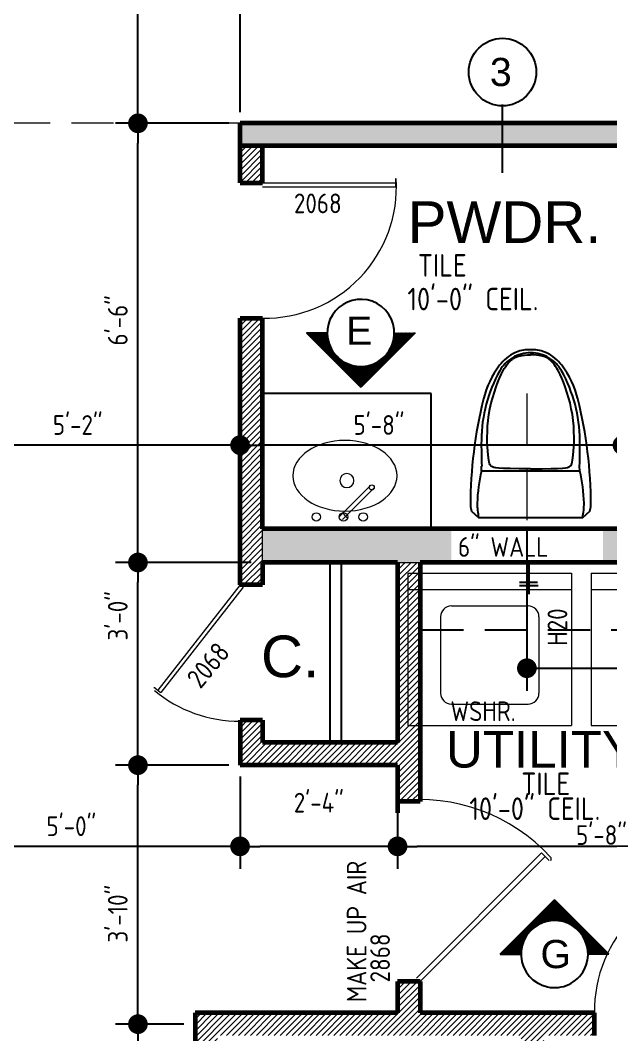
# Model space of a CAD drawing. Header units: feet. Extents: x 57903 to 63568, y -124112 to -112262.
# Drawn here: x 63110.2 to 63215.2, y -123624.6 to -123444.4 of the extents above; entities that cross this region are included whole.
import ezdxf

# ---------------------------------------------------------------- set-up
doc = ezdxf.new("R2010")
doc.units = ezdxf.units.FT
doc.header["$LTSCALE"] = 30
doc.header["$MEASUREMENT"] = 0
for name, pattern in [('DASHED', [0.75, 0.5, -0.25]), ('DASHED2', [0.375, 0.25, -0.125]), ('HIDDEN', [0.375, 0.25, -0.125]), ('Solid', [0])]:
    doc.linetypes.add(name, pattern=pattern)
for name, color, linetype, lineweight in [('2', 2, 'Continuous', 35), ('DIMS', 137, 'Continuous', 15), ('DOORS', 157, 'Continuous', 9), ('DOORTEXT', 253, 'Continuous', 20), ('ELECTRICAL WALLS', 65, 'Continuous', 9), ('HATCH', 123, 'Continuous', 0), ('L1', 251, 'Continuous', 13), ('ROOM LBLS', 253, 'Continuous', 30), ('TEXT LBLS', 81, 'Continuous', 18), ('WALLS', 7, 'Continuous', 60)]:
    doc.layers.add(name, color=color, linetype=linetype, lineweight=lineweight)
for name, color, linetype in [('CABS-FLOORPLAN', 4, 'Continuous'), ('TEXT', 7, 'Continuous'), ('WIN', 2, 'Continuous')]:
    doc.layers.add(name, color=color, linetype=linetype)
doc.styles.add('ARCH', font='ARCHITXT.SHX')
doc.styles.add('SWIS72', font='swissel.ttf', dxfattribs={"height": 4.5})
doc.styles.add('TEXT1', font='ARCHITXT.shx')
doc.dimstyles.new('ARCHITECTURAL', dxfattribs={"dimtxt": 3.5, "dimasz": 3.5, "dimexe": 4, "dimexo": 2, "dimgap": 1.5, "dimtad": 1, "dimdec": 1, "dimzin": 3, "dimdsep": 46, "dimlunit": 4, "dimtxsty": 'ARCH', "dimblk": 'DOT', "dimcen": 0.0625, "dimadec": 0, "dimazin": 0, "dimtfac": 1, "dimtdec": 1, "dimtix": 1, "dimtofl": 0, "dimtmove": 1, "dimatfit": 2, "dimldrblk": 'DOTSMALL', "dimfxl": 1, "dimtolj": 1, "dimtzin": 0, "dimarcsym": 0})

# ---------------------------------------------------------------- blocks, each defined once
blk = doc.blocks.new('TOILET1')
at = {"layer": 'CABS-FLOORPLAN', "color": 12}
for p, q in [((8.75, -10.25), (-8.75, -10.25)), ((-8.75, -10.25), (-8.71, -11.13)), ((8.75, -10.25), (8.71, -11.13))]:
    blk.add_line(p, q, dxfattribs=at)
blk.add_lwpolyline([(10.51, -3.11), (9.25, -2), (-9.25, -2), (-10.51, -3.11, 0.093331), (-10.71, -4.17, 0.061565), (-8.38, -23.04, 0.101081), (-5.53, -29.02, 0.125084), (-2.79, -31.24), (-1.9, -31.57), (-0.95, -31.74), (0, -31.77), (0.95, -31.74), (1.9, -31.57), (2.79, -31.24, 0.119506), (5.53, -29.02, 0.09972), (8.38, -23.04, 0.061521), (10.71, -4.17, 0.093352)], format="xyb", close=True, dxfattribs=at)
for points in [[(0, -10.65), (-2.05, -10.66), (-3.62, -10.68), (-4.8, -10.72), (-5.64, -10.77), (-6.21, -10.83), (-6.57, -10.89), (-6.79, -10.97), (-6.93, -11.05), (-6.93, -11.05), (-7.05, -11.14), (-7.15, -11.25), (-7.24, -11.4), (-7.32, -11.59), (-7.39, -11.84), (-7.46, -12.18), (-7.52, -12.6), (-7.58, -13.12), (-7.58, -13.12), (-7.63, -13.76), (-7.68, -14.51), (-7.71, -15.34), (-7.71, -16.24), (-7.7, -17.2), (-7.65, -18.21), (-7.55, -19.24), (-7.42, -20.28), (-7.42, -20.28), (-7.23, -21.31), (-7, -22.33), (-6.74, -23.33), (-6.45, -24.27), (-6.15, -25.17), (-5.83, -26), (-5.52, -26.75), (-5.22, -27.41), (-5.22, -27.41), (-4.94, -27.97), (-4.68, -28.44), (-4.44, -28.82), (-4.22, -29.13), (-4.02, -29.38), (-3.83, -29.58), (-3.67, -29.74), (-3.53, -29.87), (-3.53, -29.87), (-3.41, -29.98), (-3.3, -30.07), (-3.2, -30.14), (-3.1, -30.21), (-3.01, -30.27), (-2.91, -30.32), (-2.79, -30.38), (-2.66, -30.44), (-2.66, -30.44), (-2.51, -30.5), (-2.32, -30.57), (-2.09, -30.63), (-1.82, -30.7), (-1.48, -30.75), (-1.07, -30.81), (-0.58, -30.85), (0, -30.88)], [(0, -10.65), (2.05, -10.66), (3.62, -10.68), (4.8, -10.72), (5.64, -10.77), (6.21, -10.83), (6.57, -10.89), (6.79, -10.97), (6.93, -11.05), (6.93, -11.05), (7.05, -11.14), (7.15, -11.25), (7.24, -11.4), (7.32, -11.59), (7.39, -11.84), (7.46, -12.18), (7.52, -12.6), (7.58, -13.12), (7.58, -13.12), (7.63, -13.76), (7.68, -14.51), (7.71, -15.34), (7.71, -16.24), (7.7, -17.2), (7.65, -18.21), (7.55, -19.24), (7.42, -20.28), (7.42, -20.28), (7.23, -21.31), (7, -22.33), (6.74, -23.33), (6.45, -24.27), (6.15, -25.17), (5.83, -26), (5.52, -26.75), (5.22, -27.41), (5.22, -27.41), (4.94, -27.97), (4.68, -28.44), (4.44, -28.82), (4.22, -29.13), (4.02, -29.38), (3.83, -29.58), (3.67, -29.74), (3.53, -29.87), (3.53, -29.87), (3.41, -29.98), (3.3, -30.07), (3.2, -30.14), (3.1, -30.21), (3.01, -30.27), (2.91, -30.32), (2.79, -30.38), (2.66, -30.44), (2.66, -30.44), (2.51, -30.5), (2.32, -30.57), (2.09, -30.63), (1.82, -30.7), (1.48, -30.75), (1.07, -30.81), (0.58, -30.85), (0, -30.88)]]:
    blk.add_lwpolyline(points, dxfattribs=at)
for centre, radius, start, end in [((3.49, -4.54), 12.99, 168.7413, 180), ((-3.49, -4.54), 12.99, 0, 11.2587), ((19.71, -3.61), 29.23, 181.8205, 193.1357), ((-19.71, -3.61), 29.23, 346.8643, 358.1795), ((90.56, -14.61), 99.33, 177.9943, 180.6406), ((-90.56, -14.61), 99.33, 359.3594, 2.0057), ((17.19, -15.43), 25.96, 180.6406, 209.1162), ((-17.19, -15.43), 25.96, 330.8838, 359.3594), ((-0.15, -25.09), 6.11, 209.1162, 239.5441), ((0.15, -25.09), 6.11, 300.4559, 330.8838), ((0.04, -24.77), 6.48, 239.5441, 269.6202), ((-0.04, -24.77), 6.48, 270.3798, 300.4559)]:
    blk.add_arc(centre, radius, start, end, dxfattribs=at)
blk = doc.blocks.new('_Dot')
at = {"layer": 'DIMS', "color": 0, "lineweight": -2}
blk.add_line((-0.5, 0), (-1, 0), dxfattribs=at)
at = {"layer": 'DIMS', "color": 0, "const_width": 0.5}
blk.add_lwpolyline([(-0.25, 0, 1), (0.25, 0, 1)], format="xyb", close=True, dxfattribs=at)
blk = doc.blocks.new('*D726')
at = {"layer": 'Defpoints', "color": 0, "linetype": 'Solid', "transparency": 16777216}
for p in [(63177.31, -123581.18), (63245.31, -123586.34), (63177.31, -123591.16)]:
    blk.add_point(p, dxfattribs=at)
at = {"layer": 'DIMS', "color": 0, "linetype": 'Solid', "lineweight": -2, "transparency": 16777216}
for p, q in [((63177.31, -123583.18), (63177.31, -123595.16)), ((63245.31, -123588.34), (63245.31, -123595.16)), ((63241.81, -123591.16), (63180.81, -123591.16))]:
    blk.add_line(p, q, dxfattribs=at)
at = {"layer": 'DIMS', "color": 0, "linetype": 'Solid', "lineweight": -2, "transparency": 16777216, "xscale": 3.5, "yscale": 3.5, "zscale": 3.5, "rotation": 180}
blk.add_blockref('_Dot', (63177.31, -123591.16), dxfattribs=at)
at = {"layer": 'DIMS', "color": 0, "linetype": 'Solid', "lineweight": -2, "transparency": 16777216, "xscale": 3.5, "yscale": 3.5, "zscale": 3.5}
blk.add_blockref('_Dot', (63245.31, -123591.16), dxfattribs=at)
at = {"layer": 'DIMS', "color": 0, "linetype": 'Solid', "transparency": 16777216, "insert": (63213.58, -123589.15), "char_height": 3.5, "attachment_point": 5, "style": 'ARCH'}
blk.add_mtext('\\A1;5\'-8"', dxfattribs=at)
blk = doc.blocks.new('_DotSmall')
at = {"layer": 'DIMS', "color": 0, "const_width": 0.5}
blk.add_lwpolyline([(-0.0625, 0, 1), (0.0625, 0, 1)], format="xyb", close=True, dxfattribs=at)
blk = doc.blocks.new('*D728')
at = {"layer": 'Defpoints', "color": 0, "linetype": 'Solid', "transparency": 16777216}
for p in [(63149.31, -123576.74), (63177.31, -123581.18), (63149.31, -123591.16)]:
    blk.add_point(p, dxfattribs=at)
at = {"layer": 'DIMS', "color": 0, "linetype": 'Solid', "lineweight": -2, "transparency": 16777216}
for p, q in [((63149.31, -123578.74), (63149.31, -123595.16)), ((63177.31, -123583.18), (63177.31, -123595.16)), ((63173.81, -123591.16), (63152.81, -123591.16))]:
    blk.add_line(p, q, dxfattribs=at)
at = {"layer": 'DIMS', "color": 0, "linetype": 'Solid', "lineweight": -2, "transparency": 16777216, "xscale": 3.5, "yscale": 3.5, "zscale": 3.5, "rotation": 180}
blk.add_blockref('_Dot', (63149.31, -123591.16), dxfattribs=at)
at = {"layer": 'DIMS', "color": 0, "linetype": 'Solid', "lineweight": -2, "transparency": 16777216, "xscale": 3.5, "yscale": 3.5, "zscale": 3.5}
blk.add_blockref('_Dot', (63177.31, -123591.16), dxfattribs=at)
at = {"layer": 'DIMS', "color": 0, "linetype": 'Solid', "transparency": 16777216, "insert": (63163.31, -123583.4), "char_height": 3.5, "attachment_point": 5, "style": 'ARCH'}
blk.add_mtext('\\A1;2\'-4"', dxfattribs=at)
blk = doc.blocks.new('*D729')
at = {"layer": 'Defpoints', "color": 0, "linetype": 'Solid', "transparency": 16777216}
for p in [(63149.31, -123577.09), (63089.31, -123586.15), (63089.31, -123591.16)]:
    blk.add_point(p, dxfattribs=at)
at = {"layer": 'DIMS', "color": 0, "linetype": 'Solid', "lineweight": -2, "transparency": 16777216}
for p, q in [((63149.31, -123579.09), (63149.31, -123595.16)), ((63089.31, -123588.15), (63089.31, -123595.16)), ((63145.81, -123591.16), (63092.81, -123591.16))]:
    blk.add_line(p, q, dxfattribs=at)
at = {"layer": 'DIMS', "color": 0, "linetype": 'Solid', "lineweight": -2, "transparency": 16777216, "xscale": 3.5, "yscale": 3.5, "zscale": 3.5, "rotation": 180}
blk.add_blockref('_Dot', (63089.31, -123591.16), dxfattribs=at)
at = {"layer": 'DIMS', "color": 0, "linetype": 'Solid', "lineweight": -2, "transparency": 16777216, "xscale": 3.5, "yscale": 3.5, "zscale": 3.5}
blk.add_blockref('_Dot', (63149.31, -123591.16), dxfattribs=at)
at = {"layer": 'DIMS', "color": 0, "linetype": 'Solid', "transparency": 16777216, "insert": (63119.31, -123587.58), "char_height": 3.5, "attachment_point": 5, "style": 'ARCH'}
blk.add_mtext('\\A1;5\'-0"', dxfattribs=at)
blk = doc.blocks.new('*D733')
at = {"layer": 'Defpoints', "color": 0, "linetype": 'Solid', "transparency": 16777216}
for p in [(63149.31, -123519.9), (63149.31, -123532.74), (63217.31, -123534.74)]:
    blk.add_point(p, dxfattribs=at)
at = {"layer": 'DIMS', "color": 0, "linetype": 'Solid', "lineweight": -2, "transparency": 16777216}
for p, q in [((63149.31, -123530.74), (63149.31, -123515.9)), ((63217.31, -123532.74), (63217.31, -123515.9)), ((63213.81, -123519.9), (63152.81, -123519.9))]:
    blk.add_line(p, q, dxfattribs=at)
at = {"layer": 'DIMS', "color": 0, "linetype": 'Solid', "lineweight": -2, "transparency": 16777216, "xscale": 3.5, "yscale": 3.5, "zscale": 3.5, "rotation": 180}
blk.add_blockref('_Dot', (63149.31, -123519.9), dxfattribs=at)
at = {"layer": 'DIMS', "color": 0, "linetype": 'Solid', "lineweight": -2, "transparency": 16777216, "xscale": 3.5, "yscale": 3.5, "zscale": 3.5}
blk.add_blockref('_Dot', (63217.31, -123519.9), dxfattribs=at)
at = {"layer": 'DIMS', "color": 0, "linetype": 'Solid', "transparency": 16777216, "insert": (63174.01, -123516.32), "char_height": 3.5, "attachment_point": 5, "style": 'ARCH'}
blk.add_mtext('\\A1;5\'-8"', dxfattribs=at)
blk = doc.blocks.new('*D596')
at = {"layer": 'Defpoints', "color": 0, "linetype": 'Solid', "transparency": 16777216}
for p in [(63087.31, -123519.9), (63087.31, -123530.74), (63149.31, -123532.74)]:
    blk.add_point(p, dxfattribs=at)
at = {"layer": 'DIMS', "color": 0, "linetype": 'Solid', "lineweight": -2, "transparency": 16777216}
for p, q in [((63087.31, -123528.74), (63087.31, -123515.9)), ((63149.31, -123530.74), (63149.31, -123515.9)), ((63145.81, -123519.9), (63090.81, -123519.9))]:
    blk.add_line(p, q, dxfattribs=at)
at = {"layer": 'DIMS', "color": 0, "linetype": 'Solid', "lineweight": -2, "transparency": 16777216, "xscale": 3.5, "yscale": 3.5, "zscale": 3.5, "rotation": 180}
blk.add_blockref('_Dot', (63087.31, -123519.9), dxfattribs=at)
at = {"layer": 'DIMS', "color": 0, "linetype": 'Solid', "lineweight": -2, "transparency": 16777216, "xscale": 3.5, "yscale": 3.5, "zscale": 3.5}
blk.add_blockref('_Dot', (63149.31, -123519.9), dxfattribs=at)
at = {"layer": 'DIMS', "color": 0, "linetype": 'Solid', "transparency": 16777216, "insert": (63120.44, -123516.32), "char_height": 3.5, "attachment_point": 5, "style": 'ARCH'}
blk.add_mtext('\\A1;5\'-2"', dxfattribs=at)
blk = doc.blocks.new('*D650')
at = {"layer": 'Defpoints', "color": 0, "linetype": 'Solid', "transparency": 16777216}
for p in [(63149.31, -123431.51), (63087.31, -123462.74), (63149.31, -123462.74)]:
    blk.add_point(p, dxfattribs=at)
at = {"layer": 'DIMS', "color": 0, "linetype": 'Solid', "lineweight": -2, "transparency": 16777216}
for p, q in [((63087.31, -123460.74), (63087.31, -123427.51)), ((63149.31, -123460.74), (63149.31, -123427.51)), ((63090.81, -123431.51), (63145.81, -123431.51))]:
    blk.add_line(p, q, dxfattribs=at)
at = {"layer": 'DIMS', "color": 0, "linetype": 'Solid', "lineweight": -2, "transparency": 16777216, "xscale": 3.5, "yscale": 3.5, "zscale": 3.5, "rotation": 180}
blk.add_blockref('_Dot', (63087.31, -123431.51), dxfattribs=at)
at = {"layer": 'DIMS', "color": 0, "linetype": 'Solid', "lineweight": -2, "transparency": 16777216, "xscale": 3.5, "yscale": 3.5, "zscale": 3.5}
blk.add_blockref('_Dot', (63149.31, -123431.51), dxfattribs=at)
at = {"layer": 'DIMS', "color": 0, "linetype": 'Solid', "transparency": 16777216, "insert": (63118.31, -123427.92), "char_height": 3.5, "attachment_point": 5, "style": 'ARCH'}
blk.add_mtext('\\A1;5\'-2"', dxfattribs=at)
blk = doc.blocks.new('*D651')
at = {"layer": 'Defpoints', "color": 0, "linetype": 'Solid', "transparency": 16777216}
for p in [(63237.31, -123431.13), (63237.31, -123456.56), (63149.31, -123458.73)]:
    blk.add_point(p, dxfattribs=at)
at = {"layer": 'DIMS', "color": 0, "linetype": 'Solid', "lineweight": -2, "transparency": 16777216}
for p, q in [((63149.31, -123456.73), (63149.31, -123427.13)), ((63237.31, -123454.56), (63237.31, -123427.13)), ((63152.81, -123431.13), (63233.81, -123431.13))]:
    blk.add_line(p, q, dxfattribs=at)
at = {"layer": 'DIMS', "color": 0, "linetype": 'Solid', "lineweight": -2, "transparency": 16777216, "xscale": 3.5, "yscale": 3.5, "zscale": 3.5, "rotation": 180}
blk.add_blockref('_Dot', (63149.31, -123431.13), dxfattribs=at)
at = {"layer": 'DIMS', "color": 0, "linetype": 'Solid', "lineweight": -2, "transparency": 16777216, "xscale": 3.5, "yscale": 3.5, "zscale": 3.5}
blk.add_blockref('_Dot', (63237.31, -123431.13), dxfattribs=at)
at = {"layer": 'DIMS', "color": 0, "linetype": 'Solid', "transparency": 16777216, "insert": (63193.31, -123427.55), "char_height": 3.5, "attachment_point": 5, "style": 'ARCH'}
blk.add_mtext('\\A1;7\'-4" GB BRACE PANEL', dxfattribs=at)
blk = doc.blocks.new('*D606')
at = {"layer": 'Defpoints', "color": 0, "linetype": 'Solid', "transparency": 16777216}
for p in [(63131.15, -123622.74), (63141.31, -123622.74), (63145.31, -123666.74)]:
    blk.add_point(p, dxfattribs=at)
at = {"layer": 'DIMS', "color": 0, "linetype": 'Solid', "lineweight": -2, "transparency": 16777216}
for p, q in [((63139.31, -123622.74), (63127.15, -123622.74)), ((63131.15, -123663.24), (63131.15, -123626.24)), ((63143.31, -123666.74), (63127.15, -123666.74))]:
    blk.add_line(p, q, dxfattribs=at)
at = {"layer": 'DIMS', "color": 0, "linetype": 'Solid', "lineweight": -2, "transparency": 16777216, "xscale": 3.5, "yscale": 3.5, "zscale": 3.5}
for p, rotation in [((63131.15, -123622.74), 90), ((63131.15, -123666.74), 270)]:
    blk.add_blockref('_Dot', p, dxfattribs=dict(at, rotation=rotation))
at = {"layer": 'DIMS', "color": 0, "linetype": 'Solid', "transparency": 16777216, "insert": (63126.8, -123645.33), "char_height": 3.5, "attachment_point": 5, "rotation": 90, "style": 'ARCH'}
blk.add_mtext('\\A1;3\'-8"', dxfattribs=at)
blk = doc.blocks.new('*D607')
at = {"layer": 'Defpoints', "color": 0, "linetype": 'Solid', "transparency": 16777216}
for p in [(63131.15, -123576.74), (63149.31, -123576.74), (63141.31, -123622.74)]:
    blk.add_point(p, dxfattribs=at)
at = {"layer": 'DIMS', "color": 0, "linetype": 'Solid', "lineweight": -2, "transparency": 16777216}
for p, q in [((63147.31, -123576.74), (63127.15, -123576.74)), ((63131.15, -123619.24), (63131.15, -123580.24)), ((63139.31, -123622.74), (63127.15, -123622.74))]:
    blk.add_line(p, q, dxfattribs=at)
at = {"layer": 'DIMS', "color": 0, "linetype": 'Solid', "lineweight": -2, "transparency": 16777216, "xscale": 3.5, "yscale": 3.5, "zscale": 3.5}
for p, rotation in [((63131.15, -123576.74), 90), ((63131.15, -123622.74), 270)]:
    blk.add_blockref('_Dot', p, dxfattribs=dict(at, rotation=rotation))
at = {"layer": 'DIMS', "color": 0, "linetype": 'Solid', "transparency": 16777216, "insert": (63127.56, -123603.12), "char_height": 3.5, "attachment_point": 5, "rotation": 90, "style": 'ARCH'}
blk.add_mtext('\\A1;3\'-10"', dxfattribs=at)
blk = doc.blocks.new('*D611')
at = {"layer": 'Defpoints', "color": 0, "linetype": 'Solid', "transparency": 16777216}
for p in [(63131.15, -123540.74), (63153.31, -123540.74), (63149.31, -123576.74)]:
    blk.add_point(p, dxfattribs=at)
at = {"layer": 'DIMS', "color": 0, "linetype": 'Solid', "lineweight": -2, "transparency": 16777216}
for p, q in [((63151.31, -123540.74), (63127.15, -123540.74)), ((63131.15, -123573.24), (63131.15, -123544.24)), ((63147.31, -123576.74), (63127.15, -123576.74))]:
    blk.add_line(p, q, dxfattribs=at)
at = {"layer": 'DIMS', "color": 0, "linetype": 'Solid', "lineweight": -2, "transparency": 16777216, "xscale": 3.5, "yscale": 3.5, "zscale": 3.5}
for p, rotation in [((63131.15, -123540.74), 90), ((63131.15, -123576.74), 270)]:
    blk.add_blockref('_Dot', p, dxfattribs=dict(at, rotation=rotation))
at = {"layer": 'DIMS', "color": 0, "linetype": 'Solid', "transparency": 16777216, "insert": (63127.56, -123550.21), "char_height": 3.5, "attachment_point": 5, "rotation": 90, "style": 'ARCH'}
blk.add_mtext('\\A1;3\'-0"', dxfattribs=at)
blk = doc.blocks.new('*D614')
at = {"layer": 'Defpoints', "color": 0, "linetype": 'Solid', "transparency": 16777216}
for p in [(63131.15, -123462.74), (63149.31, -123462.74), (63149.31, -123540.74)]:
    blk.add_point(p, dxfattribs=at)
at = {"layer": 'DIMS', "color": 0, "linetype": 'Solid', "lineweight": -2, "transparency": 16777216}
for p, q in [((63147.31, -123462.74), (63127.15, -123462.74)), ((63131.15, -123537.24), (63131.15, -123466.24)), ((63147.31, -123540.74), (63127.15, -123540.74))]:
    blk.add_line(p, q, dxfattribs=at)
at = {"layer": 'DIMS', "color": 0, "linetype": 'Solid', "lineweight": -2, "transparency": 16777216, "xscale": 3.5, "yscale": 3.5, "zscale": 3.5}
for p, rotation in [((63131.15, -123462.74), 90), ((63131.15, -123540.74), 270)]:
    blk.add_blockref('_Dot', p, dxfattribs=dict(at, rotation=rotation))
at = {"layer": 'DIMS', "color": 0, "linetype": 'Solid', "transparency": 16777216, "insert": (63127.56, -123497.74), "char_height": 3.5, "attachment_point": 5, "rotation": 90, "style": 'ARCH'}
blk.add_mtext('\\A1;6\'-6"', dxfattribs=at)
blk = doc.blocks.new('*D618')
at = {"layer": 'Defpoints', "color": 0, "linetype": 'Solid', "transparency": 16777216}
for p in [(63128.95, -123178.74), (63131.15, -123178.74), (63149.31, -123462.74)]:
    blk.add_point(p, dxfattribs=at)
at = {"layer": 'DIMS', "color": 0, "linetype": 'Solid', "lineweight": -2, "transparency": 16777216}
for p, q in [((63130.95, -123178.74), (63135.15, -123178.74)), ((63131.15, -123459.24), (63131.15, -123182.24)), ((63147.31, -123462.74), (63127.15, -123462.74))]:
    blk.add_line(p, q, dxfattribs=at)
at = {"layer": 'DIMS', "color": 0, "linetype": 'Solid', "lineweight": -2, "transparency": 16777216, "xscale": 3.5, "yscale": 3.5, "zscale": 3.5}
for p, rotation in [((63131.15, -123178.74), 90), ((63131.15, -123462.74), 270)]:
    blk.add_blockref('_Dot', p, dxfattribs=dict(at, rotation=rotation))
at = {"layer": 'DIMS', "color": 0, "linetype": 'Solid', "transparency": 16777216, "insert": (63127.56, -123268.17), "char_height": 3.5, "attachment_point": 5, "rotation": 90, "style": 'ARCH'}
blk.add_mtext('\\A1;23\'-8"', dxfattribs=at)
blk = doc.blocks.new('*D708')
at = {"layer": 'Defpoints', "color": 0, "linetype": 'Solid', "transparency": 16777216}
for p in [(63367.31, -123527.28), (63200.31, -123532.74), (63367.31, -123559.52)]:
    blk.add_point(p, dxfattribs=at)
at = {"layer": 'DIMS', "color": 0, "linetype": 'Solid', "lineweight": -2, "transparency": 16777216}
for p, q in [((63367.31, -123529.28), (63367.31, -123563.52)), ((63200.31, -123534.74), (63200.31, -123563.52)), ((63203.81, -123559.52), (63363.81, -123559.52))]:
    blk.add_line(p, q, dxfattribs=at)
at = {"layer": 'DIMS', "color": 0, "linetype": 'Solid', "lineweight": -2, "transparency": 16777216, "xscale": 3.5, "yscale": 3.5, "zscale": 3.5, "rotation": 180}
blk.add_blockref('_Dot', (63200.31, -123559.52), dxfattribs=at)
at = {"layer": 'DIMS', "color": 0, "linetype": 'Solid', "lineweight": -2, "transparency": 16777216, "xscale": 3.5, "yscale": 3.5, "zscale": 3.5}
blk.add_blockref('_Dot', (63367.31, -123559.52), dxfattribs=at)
at = {"layer": 'DIMS', "color": 0, "linetype": 'Solid', "transparency": 16777216, "insert": (63307.03, -123555.93), "char_height": 3.5, "attachment_point": 5, "style": 'ARCH'}
blk.add_mtext('\\A1;13\'-11" TO CL. TO W.C.', dxfattribs=at)

msp = doc.modelspace()

# ---------------------------------------------------------------- hatches: boundary and pattern name
at = {"layer": 'HATCH', "linetype": 'Solid'}
h = msp.add_hatch(dxfattribs=at)
h.set_pattern_fill('ANSI31', color=256, scale=6, style=0)
h.set_pattern_definition([(45, (-23264.375, -1250.8358), (-0.530330086, 0.530330086), [])])
h.paths.add_polyline_path([(63221.31, -123466.74), (63221.31, -123472.74), (63237.23, -123472.74), (63237.23, -123466.74)], flags=16)
h.paths.add_polyline_path([(63153.31, -123534.74), (63153.31, -123540.74), (63153.31, -123544.74), (63149.31, -123544.74), (63149.31, -123497.34), (63153.31, -123497.34)])
h.paths.add_polyline_path([(63237.31, -123466.74), (63217.31, -123466.74), (63217.31, -123534.74), (63221.31, -123534.74), (63221.31, -123476.74), (63241.31, -123476.74), (63241.31, -123394.74), (63231.5, -123394.74), (63231.5, -123398.74), (63237.31, -123398.74)])
h.paths.add_polyline_path([(63153.31, -123466.74), (63149.31, -123466.74), (63149.31, -123473.34), (63153.31, -123473.34)])
at = {"layer": 'HATCH'}
h = msp.add_hatch(color=9, dxfattribs=at)
h.dxf.hatch_style = 1
h.set_gradient(color1=(199, 200, 202), color2=(147, 149, 152), name='INVCYLINDER')
h.paths.add_polyline_path([(63025.7, -123493.35), (63025.7, -123493.21), (63025.33, -123493.21), (63025.33, -123493.35)])
h.paths.add_polyline_path([(63153.31, -123534.74), (63217.31, -123534.74), (63221.31, -123534.74), (63245.31, -123534.74), (63245.31, -123540.74), (63181.31, -123540.74), (63177.31, -123540.74), (63153.31, -123540.74)])
h.paths.add_polyline_path([(63213.82, -123540.74), (63186.87, -123540.74), (63186.87, -123534.74), (63213.82, -123534.74)], flags=17)
h.paths.add_polyline_path([(63087.31, -123532.24), (63093.31, -123532.24), (63093.31, -123560.74), (63087.31, -123560.74)])
h.paths.add_polyline_path([(63093.31, -123503.26), (63087.31, -123503.26), (63087.31, -123494.74), (63087.31, -123490.74), (63087.31, -123462.74), (63093.31, -123462.74)])
at = {"layer": 'HATCH', "linetype": 'Solid'}
msp.add_hatch(color=256, dxfattribs=at).paths.add_polyline_path([(63237.31, -123462.74), (63149.31, -123462.74), (63149.31, -123466.74), (63237.31, -123466.74)])
h = msp.add_hatch(dxfattribs=at)
h.set_pattern_fill('ANSI31', color=256, scale=6, style=0)
h.set_pattern_definition([(45, (-190.3854, -3430.41735), (-0.530330086, 0.530330086), [])])
h.paths.add_polyline_path([(63177.31, -123540.74), (63181.31, -123540.74), (63181.31, -123583.18), (63177.31, -123583.18), (63177.31, -123576.74), (63149.31, -123576.74), (63149.31, -123568.74), (63153.31, -123568.74), (63153.31, -123572.74), (63177.31, -123572.74)])
h = msp.add_hatch(dxfattribs=at)
h.set_pattern_fill('ANSI31', color=256, scale=6, style=0)
h.paths.add_polyline_path([(63212.31, -123620.74), (63181.31, -123620.74), (63181.31, -123615.18), (63177.31, -123615.18), (63177.31, -123620.74), (63141.31, -123620.74), (63141.31, -123660.74), (63145.31, -123660.74), (63145.31, -123624.74), (63199.31, -123624.74), (63199.31, -123660.74), (63203.31, -123660.74), (63203.31, -123624.74), (63212.31, -123624.74)])
at = {"layer": 'TEXT'}
h = msp.add_hatch(dxfattribs=at)
h.set_pattern_fill('ANSI31', color=256, scale=0.794108, angle=180, style=0)
h.set_pattern_definition([(225, (97855.83152, -131972.13353), (0.07018988067, -0.07018988067), [])])
h.paths.add_polyline_path([(63170.77, -123509.62), (63180.42, -123499.96), (63176.72, -123499.96, -0.781311), (63165.51, -123502.76, -0.122769), (63164.81, -123499.96), (63161.11, -123499.96)])
h = msp.add_hatch(dxfattribs=at)
h.set_pattern_fill('ANSI31', color=256, scale=0.794108, angle=180, style=0)
h.set_pattern_definition([(225, (97934.05061, -132082.46248), (0.07018988067, -0.07018988067), [])])
h.paths.add_polyline_path([(63205.23, -123600.63), (63195.57, -123610.29), (63199.27, -123610.29, -0.781311), (63210.48, -123607.49, -0.122769), (63211.18, -123610.29), (63214.88, -123610.29)])

# ---------------------------------------------------------------- linework, layer by layer
at = {"layer": 'CABS-FLOORPLAN', "color": 4}
for p, q in [((63183.31, -123510.74), (63153.31, -123510.74)), ((63183.31, -123534.74), (63183.31, -123510.74)), ((63165.26, -123540.74), (63165.26, -123572.74))]:
    msp.add_line(p, q, dxfattribs=at)
at = {"layer": 'CABS-FLOORPLAN', "color": 4, "linetype": 'HIDDEN', "ltscale": 10}
msp.add_line((63167.26, -123540.74), (63167.26, -123572.74), dxfattribs=at)
at = {"layer": 'CABS-FLOORPLAN', "color": 4, "linetype": 'HIDDEN'}
msp.add_line((63245.31, -123552.74), (63181.06, -123552.74), dxfattribs=at)
at = {"layer": 'DIMS', "linetype": 'DASHED', "ltscale": 0.6}
msp.add_line((63200.31, -123510.74), (63200.31, -123557.43), dxfattribs=at)
at = {"layer": 'DOORS'}
for p, q in [((63176.93, -123472.73), (63176.93, -123474.02)), ((63153.31, -123473.34), (63176.93, -123473.34)), ((63153.31, -123474.02), (63176.93, -123474.02)), ((63149.31, -123544.74), (63134.68, -123563.41)), ((63149.84, -123545.15), (63135.2, -123563.83)), ((63134.2, -123563.04), (63135.2, -123563.83)), ((63180.69, -123614.56), (63202.93, -123592.32)), ((63181.31, -123615.18), (63203.55, -123592.94)), ((63204.28, -123593.68), (63202.93, -123592.32))]:
    msp.add_line(p, q, dxfattribs=at)
for centre, radius, start, end in [((63153.75, -123473.98), 23.37, 268.9185, 3.3793), ((63177.06, -123472.73), 0.134, 81.1058, 180), ((63134.11, -123563.14), 0.134, 51.9156, 150.8098), ((63149.23, -123545.03), 23.89, 230.6441, 270.2031), ((63181.34, -123614.21), 31.35, 42.3483, 97.394), ((63204.2, -123593.4), 0.439, 323.8942, 44.0078), ((63236.2, -123620.46), 23.89, 88.7285, 180.671)]:
    msp.add_arc(centre, radius, start, end, dxfattribs=at)
at = {"layer": 'ELECTRICAL WALLS', "color": 251}
for p, q in [((63179.15, -123542.66), (63179.15, -123569.69)), ((63179.15, -123542.66), (63208.26, -123542.66)), ((63208.26, -123542.66), (63208.26, -123569.69)), ((63211.73, -123542.66), (63211.73, -123569.69)), ((63211.73, -123542.66), (63240.76, -123542.66)), ((63179.15, -123545.56), (63208.26, -123545.56)), ((63211.73, -123545.56), (63240.76, -123545.56)), ((63186.89, -123548.47), (63200.52, -123548.47)), ((63184.96, -123550.4), (63184.96, -123563.95)), ((63202.46, -123550.4), (63202.46, -123563.95)), ((63186.89, -123565.89), (63200.52, -123565.89)), ((63179.15, -123569.69), (63208.26, -123569.69)), ((63211.73, -123569.69), (63240.76, -123569.69))]:
    msp.add_line(p, q, dxfattribs=at)
for centre, start, end in [((63186.89, -123550.4), 90, 180), ((63200.52, -123550.4), 0, 90), ((63186.89, -123563.95), 180, 270), ((63200.52, -123563.95), 270, 0)]:
    msp.add_arc(centre, 1.94, start, end, dxfattribs=at)
at = {"layer": 'HATCH', "linetype": 'Solid'}
for p, q in [((63153.31, -123540.74), (63153.31, -123534.74)), ((63177.31, -123540.74), (63181.31, -123540.74))]:
    msp.add_line(p, q, dxfattribs=at)
at = {"layer": 'L1', "linetype": 'DASHED2'}
msp.add_line((63149.31, -123462.74), (63093.31, -123462.74), dxfattribs=at)
at = {"layer": 'L1', "color": 12, "linetype": 'Continuous', "extrusion": (-0.707107, 0.707107, -1.83772e-16)}
msp.add_line((63167.9, -123532.75, 11), (63172.8, -123527.85, 11), dxfattribs=at)
at = {"layer": 'L1', "color": 12, "linetype": 'Continuous'}
for centre, radius in [((63172.72, -123527.4, 0.25), 0.456), ((63162.87, -123532.66, 8.5), 0.75), ((63167.7, -123532.66, 8.5), 0.75), ((63171.2, -123532.66, 8.5), 0.75)]:
    msp.add_circle(centre, radius, dxfattribs=at)
for start, end in [(0, 180), (180, 0)]:
    msp.add_arc((63168.31, -123526.2), 1.25, start, end, dxfattribs=at)
at = {"layer": 'L1', "color": 12, "linetype": 'Continuous', "extrusion": (0, 0, -1)}
msp.add_ellipse((63167.96, -123525.34, 8), major_axis=(9.26, 0), ratio=0.677743, dxfattribs=at)
at = {"layer": 'L1', "color": 12, "linetype": 'Continuous'}
for points in [[(63172.59, -123527, 11), (63172.59, -123527, 10.25), (63167.02, -123532.57, 10.25), (63167.37, -123532.22, 11)], [(63173.12, -123527.53, 11), (63173.12, -123527.53, 10.25), (63167.55, -123533.1, 10.25), (63167.9, -123532.75, 11)], [(63168.14, -123532.57, 10.25), (63167.44, -123531.86, 10.25), (63167.44, -123531.86, 9.5), (63168.5, -123532.92, 9.5)]]:
    msp.add_3dface(points, dxfattribs=at)
at = {"layer": 'TEXT'}
for p, q in [((63195.98, -123471.55), (63195.98, -123459.42)), ((63161.11, -123499.96), (63170.77, -123509.62)), ((63161.11, -123499.96), (63164.81, -123499.96)), ((63180.42, -123499.96), (63170.77, -123509.62)), ((63195.57, -123610.29), (63205.23, -123600.63)), ((63214.88, -123610.29), (63205.23, -123600.63)), ((63195.57, -123610.29), (63199.27, -123610.29)), ((63214.88, -123610.29), (63211.18, -123610.29))]:
    msp.add_line(p, q, dxfattribs=at)
msp.add_circle((63195.98, -123453.64), 6, dxfattribs=at)
for centre, start, end in [((63170.77, -123499.96), 70.2992, 207.9964), ((63170.77, -123499.96), 207.9964, 70.2992), ((63205.23, -123610.29), 109.7008, 332.0036), ((63205.23, -123610.29), 332.0036, 109.7008)]:
    msp.add_arc(centre, 5.96, start, end, dxfattribs=at)
at = {"layer": 'WALLS'}
for p, q in [((63237.31, -123462.74), (63149.31, -123462.74)), ((63149.31, -123473.34), (63149.31, -123462.74)), ((63237.31, -123466.74), (63149.31, -123466.74)), ((63153.31, -123473.34), (63153.31, -123466.74)), ((63149.31, -123473.34), (63153.31, -123473.34)), ((63149.31, -123544.74), (63149.31, -123497.34)), ((63149.31, -123497.34), (63153.31, -123497.34)), ((63153.31, -123534.74), (63153.31, -123497.34)), ((63217.31, -123534.74), (63153.31, -123534.74)), ((63153.31, -123540.74), (63153.31, -123544.74)), ((63177.31, -123540.74), (63153.31, -123540.74)), ((63177.31, -123540.74), (63153.31, -123540.74)), ((63177.31, -123540.74), (63175.31, -123540.74)), ((63177.31, -123540.74), (63177.31, -123572.74)), ((63181.31, -123540.74), (63181.31, -123583.18)), ((63245.31, -123540.74), (63181.31, -123540.74)), ((63153.31, -123544.74), (63149.31, -123544.74)), ((63149.31, -123568.74), (63149.31, -123576.74)), ((63153.31, -123568.74), (63149.31, -123568.74)), ((63153.31, -123568.74), (63153.31, -123572.74)), ((63177.31, -123572.74), (63153.31, -123572.74)), ((63177.31, -123572.74), (63153.31, -123572.74)), ((63177.31, -123576.74), (63149.31, -123576.74)), ((63177.31, -123576.74), (63177.31, -123585.18)), ((63181.31, -123583.18), (63177.31, -123583.18)), ((63177.31, -123615.18), (63177.31, -123620.74)), ((63181.31, -123615.18), (63177.31, -123615.18)), ((63181.31, -123615.18), (63181.31, -123620.74)), ((63141.31, -123620.74), (63141.31, -123670.74)), ((63177.31, -123620.74), (63141.31, -123620.74)), ((63212.31, -123620.74), (63181.31, -123620.74)), ((63212.31, -123624.74), (63212.31, -123620.74))]:
    msp.add_line(p, q, dxfattribs=at)
at = {"layer": 'WIN'}
for p, q in [((63200.66, -123540.74), (63200.66, -123546.37)), ((63202.29, -123544.86), (63198.98, -123544.86)), ((63202.19, -123544.29), (63198.99, -123544.29))]:
    msp.add_line(p, q, dxfattribs=at)

# ---------------------------------------------------------------- block references
at = {"layer": '2', "rotation": 180}
msp.add_blockref('TOILET1', (63200.98, -123534.74), dxfattribs=at)

# ---------------------------------------------------------------- texts
at = {"layer": 'DOORTEXT', "color": 7, "style": 'TEXT1'}
msp.add_text('2068', height=3.5, dxfattribs=at).set_placement((63158.89, -123478.71))
for s, rotation, p in [('2068', 49.938, (63142.25, -123563.35)), ('MAKE UP AIR', 90, (63171.79, -123618.85)), ('2868', 90, (63175.96, -123615.33))]:
    msp.add_text(s, height=3.5, rotation=rotation, dxfattribs=at).set_placement(p)
at = {"layer": 'ROOM LBLS', "style": 'SWIS72'}
for s, height, p in [('PWDR.', 7.4, (63179.12, -123483.99)), ('C.', 7.4, (63153.04, -123561.12)), ('UTILITY ', 6.5, (63185.92, -123577.17))]:
    msp.add_text(s, height=height, dxfattribs=at).set_placement(p)
at = {"layer": 'TEXT'}
for s, height, style, p in [('3', 5, 'SWIS72', (63193.73, -123456.12)), ('E', 5, 'SWIS72', (63168.16, -123502.07)), ('6" WALL ', 3.5, 'TEXT1', (63188.06, -123539.73)), ('WSHR. ', 3.5, 'TEXT1', (63186.71, -123568.91)), ('G', 5, 'SWIS72', (63202.73, -123612.79))]:
    msp.add_text(s, height=height, dxfattribs=dict(at, style=style)).set_placement(p)
at = {"layer": 'TEXT', "style": 'TEXT1'}
msp.add_text('H20', height=3.5, rotation=90, dxfattribs=at).set_placement((63207.49, -123555.55))
at = {"layer": 'TEXT LBLS', "color": 253, "style": 'TEXT1'}
for s, p in [('TILE', (63180.93, -123489.97)), ('10\'-0" CEIL.', (63179.07, -123495.95)), ('TILE', (63199.32, -123582.05)), ('10\'-0" CEIL.', (63190.08, -123586.47))]:
    msp.add_text(s, height=4, dxfattribs=at).set_placement(p)

# ---------------------------------------------------------------- dimensions: what is measured, and where the dimension line sits
at = {"layer": 'DIMS', "linetype": 'Solid'}
for base, p1, p2, picture, middle in [((63131.15, -123178.74), (63149.31, -123462.74), (63128.95, -123178.74), '*D618', (63131.15, -123268.17)), ((63131.15, -123462.74), (63149.31, -123540.74), (63149.31, -123462.74), '*D614', (63131.15, -123497.74)), ((63131.15, -123540.74), (63149.31, -123576.74), (63153.31, -123540.74), '*D611', (63131.15, -123550.21)), ((63131.15, -123576.74), (63141.31, -123622.74), (63149.31, -123576.74), '*D607', (63131.15, -123603.12)), ((63131.15, -123622.74), (63145.31, -123666.74), (63141.31, -123622.74), '*D606', (63130.38, -123645.33))]:
    dim = msp.add_linear_dim(base=base, p1=p1, p2=p2, angle=90, dimstyle='ARCHITECTURAL', dxfattribs=at)
    dim.commit()
    dim.dimension.update_dxf_attribs({"geometry": picture, "text_midpoint": middle, "dimtype": 160})
dim = msp.add_linear_dim(base=(63237.31, -123431.13), p1=(63149.31, -123458.73), p2=(63237.31, -123456.56), angle=180, text='<> GB BRACE PANEL', dimstyle='ARCHITECTURAL', dxfattribs=at)
dim.commit()
dim.dimension.update_dxf_attribs({"geometry": '*D651', "text_midpoint": (63193.31, -123427.55)})
dim = msp.add_linear_dim(base=(63149.31, -123431.51), p1=(63087.31, -123462.74), p2=(63149.31, -123462.74), angle=180, dimstyle='ARCHITECTURAL', dxfattribs=at)
dim.commit()
dim.dimension.update_dxf_attribs({"geometry": '*D650', "text_midpoint": (63118.31, -123427.92)})
for base, p1, p2, picture, middle in [((63087.31, -123519.9), (63149.31, -123532.74), (63087.31, -123530.74), '*D596', (63120.44, -123519.9)), ((63149.31, -123519.9), (63217.31, -123534.74), (63149.31, -123532.74), '*D733', (63174.01, -123519.9)), ((63149.31, -123591.16), (63177.31, -123581.18), (63149.31, -123576.74), '*D728', (63163.31, -123586.98)), ((63177.31, -123591.16), (63245.31, -123586.34), (63177.31, -123581.18), '*D726', (63213.58, -123592.73))]:
    dim = msp.add_linear_dim(base=base, p1=p1, p2=p2, dimstyle='ARCHITECTURAL', dxfattribs=at)
    dim.commit()
    dim.dimension.update_dxf_attribs({"geometry": picture, "text_midpoint": middle, "dimtype": 160})
dim = msp.add_linear_dim(base=(63367.31, -123559.52), p1=(63200.31, -123532.74), p2=(63367.31, -123527.28), angle=180, text='<> TO CL. TO W.C.', dimstyle='ARCHITECTURAL', dxfattribs=at)
dim.commit()
dim.dimension.update_dxf_attribs({"geometry": '*D708', "text_midpoint": (63307.03, -123559.52), "dimtype": 160})
dim = msp.add_linear_dim(base=(63089.31, -123591.16), p1=(63149.31, -123577.09), p2=(63089.31, -123586.15), dimstyle='ARCHITECTURAL', dxfattribs=at)
dim.commit()
dim.dimension.update_dxf_attribs({"geometry": '*D729', "text_midpoint": (63119.31, -123587.58)})

doc.saveas('drawing.dxf')
